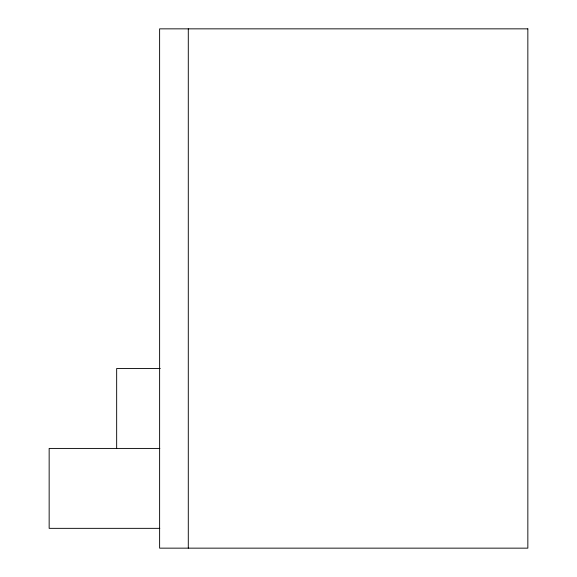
<?xml version="1.0" encoding="UTF-8"?>
<svg xmlns="http://www.w3.org/2000/svg" width="577" height="577" viewBox="0 0 577 577"><rect width="100%" height="100%" fill="white"/><g stroke="black" fill="none" stroke-linecap="round" stroke-linejoin="round"><path stroke-width="0.87" d="M160.276 368.501L116.662 368.501L116.662 448.423M159.843 448.423L49.153 448.423L49.153 528.344L159.8 528.344M188.29 28.85L188.29 548.15M527.847 28.85L159.62 28.85L159.62 548.15L527.847 548.15L527.847 28.85"/></g></svg>
